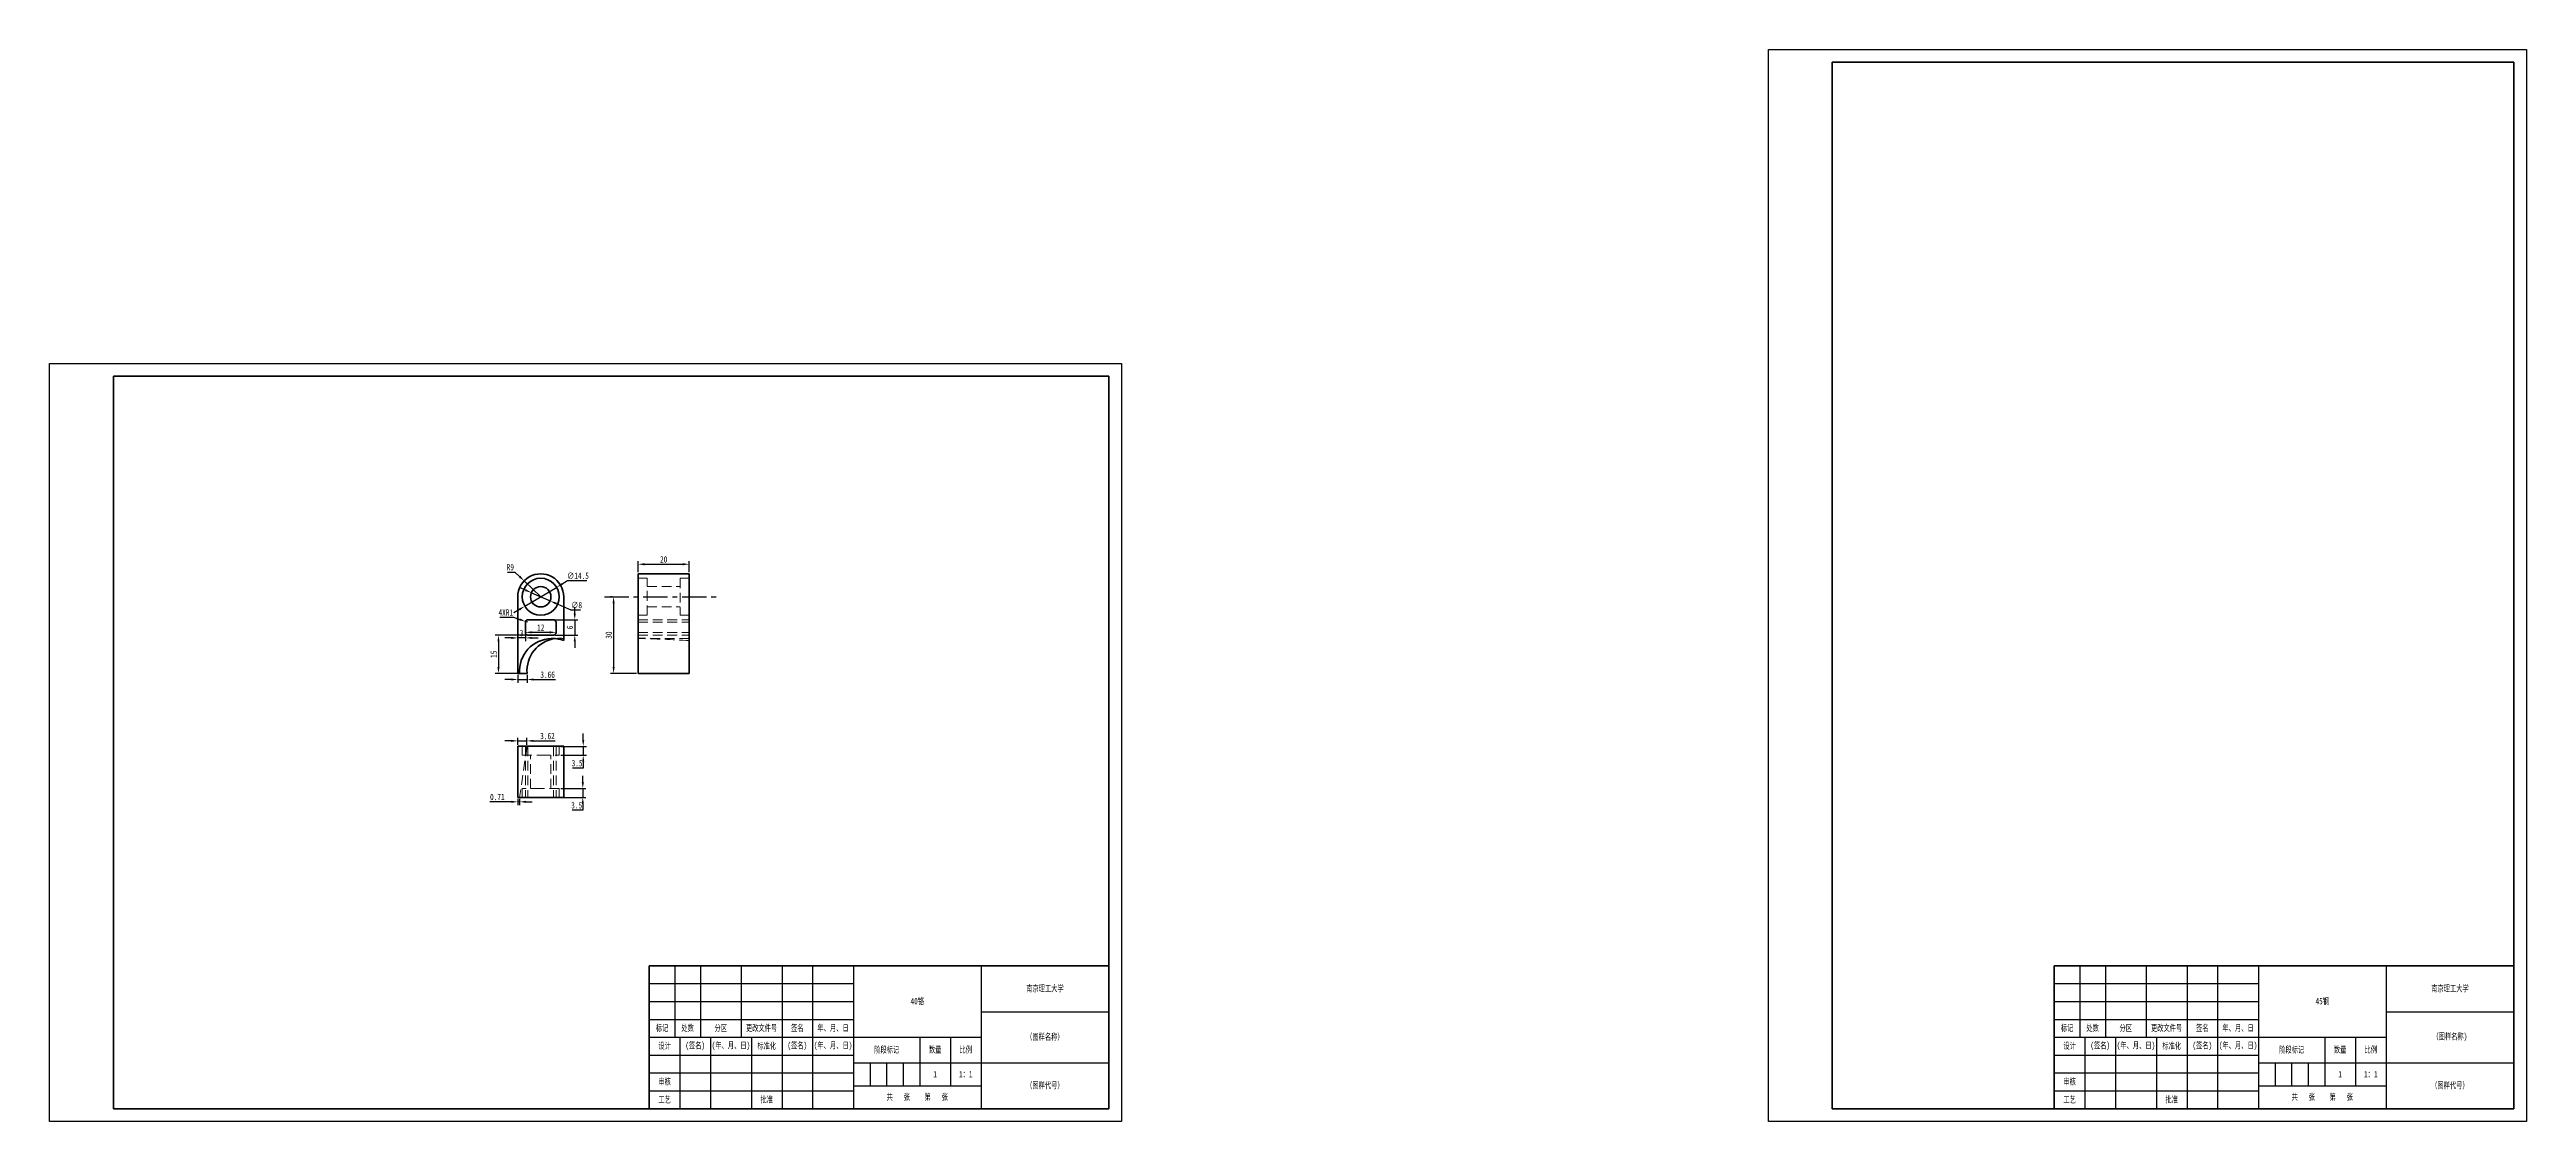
# Model space of a CAD drawing. Header units: millimetres. Extents: x 1050 to 2021, y 766 to 1186.
import ezdxf

# ---------------------------------------------------------------- set-up
doc = ezdxf.new("R2010")
doc.units = ezdxf.units.MM
doc.header["$LTSCALE"] = 0.3
doc.linetypes.add('CENTER', pattern=[50.8, 31.75, -6.35, 6.35, -6.35])
doc.linetypes.add('DASHED', pattern=[19.05, 12.7, -6.35])
for name, color, linetype, lineweight in [('尺寸线', 3, 'Continuous', 25), ('粗实线', 7, 'Continuous', 50), ('细实线', 7, 'Continuous', 25), ('细文本', 7, 'Continuous', 25), ('细点画线', 1, 'CENTER', 25)]:
    doc.layers.add(name, color=color, linetype=linetype, lineweight=lineweight)
doc.styles.add('NUT Standard', font='simfang.ttf', dxfattribs={"width": 0.7, "height": 2.5})
doc.dimstyles.new('NUT Standard', dxfattribs={"dimtxt": 2.5, "dimasz": 2.5, "dimexe": 1.25, "dimexo": 0.625, "dimtad": 1, "dimtoh": 1, "dimdsep": 46, "dimtxsty": 'NUT Standard', "dimcen": 2.5, "dimadec": 0, "dimazin": 0, "dimtfac": 1, "dimtmove": 0, "dimatfit": 3, "dimfxl": 1, "dimarcsym": 0})

# ---------------------------------------------------------------- blocks, each defined once
blk = doc.blocks.new('*D21')
at = {"layer": 'Defpoints', "color": 0, "transparency": 16777216}
for p in [(1248.73, 974.9), (1236.27, 967.49)]:
    blk.add_point(p, dxfattribs=at)
at = {"layer": '尺寸线', "color": 0, "lineweight": -2, "transparency": 16777216}
for p, q in [((1236.27, 967.49), (1248.73, 974.9)), ((1253.02, 977.46), (1250.87, 976.18)), ((1260.54, 977.46), (1253.02, 977.46)), ((1234.12, 966.21), (1231.97, 964.93))]:
    blk.add_line(p, q, dxfattribs=at)
at = {"layer": '尺寸线', "color": 0, "transparency": 16777216}
for points in [[(1250.66, 976.54), (1251.09, 975.83), (1248.73, 974.9)], [(1233.91, 966.56), (1234.33, 965.85), (1236.27, 967.49)]]:
    blk.add_solid(points, dxfattribs=at)
at = {"layer": '尺寸线', "color": 0, "transparency": 16777216, "insert": (1257.09, 979.42), "char_height": 2.5, "attachment_point": 5, "style": 'NUT Standard'}
blk.add_mtext('∅14.5', dxfattribs=at)
blk = doc.blocks.new('*D22')
at = {"layer": 'Defpoints', "color": 0, "transparency": 16777216}
for p in [(1236, 977.42), (1242.5, 971.19)]:
    blk.add_point(p, dxfattribs=at)
at = {"layer": '尺寸线', "color": 0, "lineweight": -2, "transparency": 16777216}
for p, q in [((1229.42, 980.88), (1232.39, 980.88)), ((1232.39, 980.88), (1234.19, 979.15)), ((1242.5, 971.19), (1236, 977.42))]:
    blk.add_line(p, q, dxfattribs=at)
at = {"layer": '尺寸线', "color": 0, "transparency": 16777216}
blk.add_solid([(1234.48, 979.45), (1233.9, 978.85), (1236, 977.42)], dxfattribs=at)
at = {"layer": '尺寸线', "color": 0, "transparency": 16777216, "insert": (1230.59, 982.77), "char_height": 2.5, "attachment_point": 5, "style": 'NUT Standard'}
blk.add_mtext('R9', dxfattribs=at)
blk = doc.blocks.new('*D23')
at = {"layer": 'Defpoints', "color": 0, "transparency": 16777216}
for p in [(1236.55, 961.52), (1237.5, 961.19)]:
    blk.add_point(p, dxfattribs=at)
at = {"layer": '尺寸线', "color": 0, "lineweight": -2, "transparency": 16777216}
for p, q in [((1226.43, 963.16), (1231.83, 963.16)), ((1231.83, 963.16), (1234.19, 962.34)), ((1237.5, 961.19), (1236.55, 961.52))]:
    blk.add_line(p, q, dxfattribs=at)
at = {"layer": '尺寸线', "color": 0, "transparency": 16777216}
blk.add_solid([(1234.33, 962.74), (1234.05, 961.95), (1236.55, 961.52)], dxfattribs=at)
at = {"layer": '尺寸线', "color": 0, "transparency": 16777216, "insert": (1228.82, 965.04), "char_height": 2.5, "attachment_point": 5, "style": 'NUT Standard'}
blk.add_mtext('4XR1', dxfattribs=at)
blk = doc.blocks.new('*D24')
at = {"layer": 'Defpoints', "color": 0, "transparency": 16777216}
for p in [(1238.83, 972.8), (1246.16, 969.59)]:
    blk.add_point(p, dxfattribs=at)
at = {"layer": '尺寸线', "color": 0, "lineweight": -2, "transparency": 16777216}
for p, q in [((1236.54, 973.8), (1234.25, 974.81)), ((1238.83, 972.8), (1246.16, 969.59)), ((1254.41, 965.98), (1248.45, 968.59)), ((1258.09, 965.98), (1254.41, 965.98))]:
    blk.add_line(p, q, dxfattribs=at)
at = {"layer": '尺寸线', "color": 0, "transparency": 16777216}
for points in [[(1236.71, 974.18), (1236.38, 973.42), (1238.83, 972.8)], [(1248.62, 968.97), (1248.28, 968.2), (1246.16, 969.59)]]:
    blk.add_solid(points, dxfattribs=at)
at = {"layer": '尺寸线', "color": 0, "transparency": 16777216, "insert": (1256.56, 967.94), "char_height": 2.5, "attachment_point": 5, "style": 'NUT Standard'}
blk.add_mtext('∅8', dxfattribs=at)
blk = doc.blocks.new('*D25')
at = {"layer": 'Defpoints', "color": 0, "transparency": 16777216}
for p in [(1236.5, 957.19), (1248.5, 957.27), (1248.5, 957.19)]:
    blk.add_point(p, dxfattribs=at)
at = {"layer": '尺寸线', "color": 0, "lineweight": -2, "transparency": 16777216}
for p, q in [((1236.5, 957.82), (1236.5, 958.52)), ((1239, 957.27), (1246, 957.27)), ((1248.5, 957.82), (1248.5, 958.52))]:
    blk.add_line(p, q, dxfattribs=at)
at = {"layer": '尺寸线', "color": 0, "transparency": 16777216}
for points in [[(1239, 957.68), (1239, 956.85), (1236.5, 957.27)], [(1246, 957.68), (1246, 956.85), (1248.5, 957.27)]]:
    blk.add_solid(points, dxfattribs=at)
at = {"layer": '尺寸线', "color": 0, "transparency": 16777216, "insert": (1242.5, 959.14), "char_height": 2.5, "attachment_point": 5, "style": 'NUT Standard'}
blk.add_mtext('12', dxfattribs=at)
blk = doc.blocks.new('*D26')
at = {"layer": 'Defpoints', "color": 0, "transparency": 16777216}
for p in [(1247.5, 962.19), (1247.5, 956.19), (1255.84, 956.19)]:
    blk.add_point(p, dxfattribs=at)
at = {"layer": '尺寸线', "color": 0, "lineweight": -2, "transparency": 16777216}
for p, q in [((1248.12, 962.19), (1257.09, 962.19)), ((1255.84, 964.69), (1255.84, 967.19)), ((1255.84, 962.19), (1255.84, 956.19)), ((1248.12, 956.19), (1257.09, 956.19)), ((1255.84, 953.69), (1255.84, 951.19))]:
    blk.add_line(p, q, dxfattribs=at)
at = {"layer": '尺寸线', "color": 0, "transparency": 16777216}
for points in [[(1255.42, 964.69), (1256.25, 964.69), (1255.84, 962.19)], [(1255.42, 953.69), (1256.25, 953.69), (1255.84, 956.19)]]:
    blk.add_solid(points, dxfattribs=at)
at = {"layer": '尺寸线', "color": 0, "transparency": 16777216, "insert": (1253.95, 959.19), "char_height": 2.5, "attachment_point": 5, "rotation": 90, "style": 'NUT Standard'}
blk.add_mtext('6', dxfattribs=at)
blk = doc.blocks.new('*D27')
at = {"layer": 'Defpoints', "color": 0, "transparency": 16777216}
for p in [(1233.5, 971.19), (1233.5, 955.08), (1236.5, 957.27)]:
    blk.add_point(p, dxfattribs=at)
at = {"layer": '尺寸线', "color": 0, "lineweight": -2, "transparency": 16777216}
for p, q in [((1233.5, 970.57), (1233.5, 953.83)), ((1231, 955.08), (1228.5, 955.08)), ((1236.5, 955.08), (1233.5, 955.08)), ((1236.5, 956.64), (1236.5, 953.83)), ((1239, 955.08), (1241.5, 955.08))]:
    blk.add_line(p, q, dxfattribs=at)
at = {"layer": '尺寸线', "color": 0, "transparency": 16777216}
for points in [[(1231, 955.5), (1231, 954.66), (1233.5, 955.08)], [(1239, 955.5), (1239, 954.66), (1236.5, 955.08)]]:
    blk.add_solid(points, dxfattribs=at)
at = {"layer": '尺寸线', "color": 0, "transparency": 16777216, "insert": (1235, 956.97), "char_height": 2.5, "attachment_point": 5, "style": 'NUT Standard'}
blk.add_mtext('3', dxfattribs=at)
blk = doc.blocks.new('*D28')
at = {"layer": 'Defpoints', "color": 0, "transparency": 16777216}
for p in [(1233.5, 941.19), (1237.16, 941.19), (1237.16, 938.78)]:
    blk.add_point(p, dxfattribs=at)
at = {"layer": '尺寸线', "color": 0, "lineweight": -2, "transparency": 16777216}
for p, q in [((1231, 938.78), (1228.5, 938.78)), ((1233.5, 940.57), (1233.5, 937.53)), ((1233.5, 938.78), (1237.16, 938.78)), ((1237.16, 940.57), (1237.16, 937.53)), ((1239.66, 938.78), (1248.25, 938.78))]:
    blk.add_line(p, q, dxfattribs=at)
at = {"layer": '尺寸线', "color": 0, "transparency": 16777216}
for points in [[(1231, 939.2), (1231, 938.37), (1233.5, 938.78)], [(1239.66, 939.2), (1239.66, 938.37), (1237.16, 938.78)]]:
    blk.add_solid(points, dxfattribs=at)
at = {"layer": '尺寸线', "color": 0, "transparency": 16777216, "insert": (1245.21, 940.68), "char_height": 2.5, "attachment_point": 5, "style": 'NUT Standard'}
blk.add_mtext('3.66', dxfattribs=at)
blk = doc.blocks.new('*D30')
at = {"layer": 'Defpoints', "color": 0, "transparency": 16777216}
for p in [(1237.5, 956.19), (1225.94, 941.19), (1237.5, 941.19)]:
    blk.add_point(p, dxfattribs=at)
at = {"layer": '尺寸线', "color": 0, "lineweight": -2, "transparency": 16777216}
for p, q in [((1236.87, 956.19), (1224.69, 956.19)), ((1225.94, 953.69), (1225.94, 943.69)), ((1236.87, 941.19), (1224.69, 941.19))]:
    blk.add_line(p, q, dxfattribs=at)
at = {"layer": '尺寸线', "color": 0, "transparency": 16777216}
for points in [[(1225.53, 953.69), (1226.36, 953.69), (1225.94, 956.19)], [(1225.53, 943.69), (1226.36, 943.69), (1225.94, 941.19)]]:
    blk.add_solid(points, dxfattribs=at)
at = {"layer": '尺寸线', "color": 0, "transparency": 16777216, "insert": (1224.06, 948.69), "char_height": 2.5, "attachment_point": 5, "rotation": 90, "style": 'NUT Standard'}
blk.add_mtext('15', dxfattribs=at)
blk = doc.blocks.new('*D31')
at = {"layer": 'Defpoints', "color": 0, "transparency": 16777216}
for p in [(1271.05, 971.19), (1271.05, 941.19), (1280.67, 941.19)]:
    blk.add_point(p, dxfattribs=at)
at = {"layer": '尺寸线', "color": 0, "lineweight": -2, "transparency": 16777216}
for p, q in [((1270.43, 971.19), (1269.8, 971.19)), ((1271.05, 968.69), (1271.05, 943.69)), ((1280.05, 941.19), (1269.8, 941.19))]:
    blk.add_line(p, q, dxfattribs=at)
at = {"layer": '尺寸线', "color": 0, "transparency": 16777216}
for points in [[(1270.64, 968.69), (1271.47, 968.69), (1271.05, 971.19)], [(1270.64, 943.69), (1271.47, 943.69), (1271.05, 941.19)]]:
    blk.add_solid(points, dxfattribs=at)
at = {"layer": '尺寸线', "color": 0, "transparency": 16777216, "insert": (1269.16, 956.19), "char_height": 2.5, "attachment_point": 5, "rotation": 90, "style": 'NUT Standard'}
blk.add_mtext('30', dxfattribs=at)
blk = doc.blocks.new('*D32')
at = {"layer": 'Defpoints', "color": 0, "transparency": 16777216}
for p in [(1233.5, 892.6), (1233.5, 890.86), (1234.21, 892.6)]:
    blk.add_point(p, dxfattribs=at)
at = {"layer": '尺寸线', "color": 0, "lineweight": -2, "transparency": 16777216}
for p, q in [((1231, 890.86), (1222.51, 890.86)), ((1233.5, 891.98), (1233.5, 889.61)), ((1234.21, 890.86), (1233.5, 890.86)), ((1234.21, 891.98), (1234.21, 889.61)), ((1236.71, 890.86), (1239.21, 890.86))]:
    blk.add_line(p, q, dxfattribs=at)
at = {"layer": '尺寸线', "color": 0, "transparency": 16777216}
for points in [[(1231, 891.27), (1231, 890.44), (1233.5, 890.86)], [(1236.71, 891.27), (1236.71, 890.44), (1234.21, 890.86)]]:
    blk.add_solid(points, dxfattribs=at)
at = {"layer": '尺寸线', "color": 0, "transparency": 16777216, "insert": (1225.5, 892.75), "char_height": 2.5, "attachment_point": 5, "style": 'NUT Standard'}
blk.add_mtext('0.71', dxfattribs=at)
blk = doc.blocks.new('*D34')
at = {"layer": 'Defpoints', "color": 0, "transparency": 16777216}
for p in [(1249.75, 912.6), (1249.75, 909.1), (1259.15, 909.1)]:
    blk.add_point(p, dxfattribs=at)
at = {"layer": '尺寸线', "color": 0, "lineweight": -2, "transparency": 16777216}
for p, q in [((1250.37, 912.6), (1260.4, 912.6)), ((1259.15, 915.1), (1259.15, 917.6)), ((1259.15, 912.6), (1259.15, 909.1)), ((1250.37, 909.1), (1260.4, 909.1)), ((1259.15, 904.1), (1255, 904.1)), ((1259.15, 906.6), (1259.15, 904.1))]:
    blk.add_line(p, q, dxfattribs=at)
at = {"layer": '尺寸线', "color": 0, "transparency": 16777216}
for points in [[(1258.74, 915.1), (1259.57, 915.1), (1259.15, 912.6)], [(1258.74, 906.6), (1259.57, 906.6), (1259.15, 909.1)]]:
    blk.add_solid(points, dxfattribs=at)
at = {"layer": '尺寸线', "color": 0, "transparency": 16777216, "insert": (1256.76, 906), "char_height": 2.5, "attachment_point": 5, "style": 'NUT Standard'}
blk.add_mtext('3.5', dxfattribs=at)
blk = doc.blocks.new('*D35')
at = {"layer": 'Defpoints', "color": 0, "transparency": 16777216}
for p in [(1249.75, 896.1), (1249.75, 892.6), (1258.98, 892.6)]:
    blk.add_point(p, dxfattribs=at)
at = {"layer": '尺寸线', "color": 0, "lineweight": -2, "transparency": 16777216}
for p, q in [((1250.37, 896.1), (1260.23, 896.1)), ((1258.98, 898.6), (1258.98, 901.1)), ((1258.98, 896.1), (1258.98, 892.6)), ((1250.37, 892.6), (1260.23, 892.6)), ((1258.98, 887.6), (1254.83, 887.6)), ((1258.98, 890.1), (1258.98, 887.6))]:
    blk.add_line(p, q, dxfattribs=at)
at = {"layer": '尺寸线', "color": 0, "transparency": 16777216}
for points in [[(1258.57, 898.6), (1259.4, 898.6), (1258.98, 896.1)], [(1258.57, 890.1), (1259.4, 890.1), (1258.98, 892.6)]]:
    blk.add_solid(points, dxfattribs=at)
at = {"layer": '尺寸线', "color": 0, "transparency": 16777216, "insert": (1256.59, 889.5), "char_height": 2.5, "attachment_point": 5, "style": 'NUT Standard'}
blk.add_mtext('3.5', dxfattribs=at)
blk = doc.blocks.new('*D36')
at = {"layer": 'Defpoints', "color": 0, "transparency": 16777216}
for p in [(1233.5, 912.6), (1237.12, 914.74), (1237.12, 912.6)]:
    blk.add_point(p, dxfattribs=at)
at = {"layer": '尺寸线', "color": 0, "lineweight": -2, "transparency": 16777216}
for p, q in [((1231, 914.74), (1228.5, 914.74)), ((1233.5, 913.23), (1233.5, 915.99)), ((1233.5, 914.74), (1237.12, 914.74)), ((1237.12, 913.23), (1237.12, 915.99)), ((1239.62, 914.74), (1248.18, 914.74))]:
    blk.add_line(p, q, dxfattribs=at)
at = {"layer": '尺寸线', "color": 0, "transparency": 16777216}
for points in [[(1231, 915.16), (1231, 914.33), (1233.5, 914.74)], [(1239.62, 915.16), (1239.62, 914.33), (1237.12, 914.74)]]:
    blk.add_solid(points, dxfattribs=at)
at = {"layer": '尺寸线', "color": 0, "transparency": 16777216, "insert": (1245.15, 916.64), "char_height": 2.5, "attachment_point": 5, "style": 'NUT Standard'}
blk.add_mtext('3.62', dxfattribs=at)
blk = doc.blocks.new('*D37')
at = {"layer": 'Defpoints', "color": 0, "transparency": 16777216}
for p in [(1300.67, 983.94), (1280.67, 980.19), (1300.67, 980.19)]:
    blk.add_point(p, dxfattribs=at)
at = {"layer": '尺寸线', "color": 0, "lineweight": -2, "transparency": 16777216}
for p, q in [((1280.67, 980.82), (1280.67, 985.19)), ((1283.17, 983.94), (1298.17, 983.94)), ((1300.67, 980.82), (1300.67, 985.19))]:
    blk.add_line(p, q, dxfattribs=at)
at = {"layer": '尺寸线', "color": 0, "transparency": 16777216}
for points in [[(1283.17, 984.36), (1283.17, 983.52), (1280.67, 983.94)], [(1298.17, 984.36), (1298.17, 983.52), (1300.67, 983.94)]]:
    blk.add_solid(points, dxfattribs=at)
at = {"layer": '尺寸线', "color": 0, "transparency": 16777216, "insert": (1290.67, 985.83), "char_height": 2.5, "attachment_point": 5, "style": 'NUT Standard'}
blk.add_mtext('20', dxfattribs=at)

msp = doc.modelspace()

# ---------------------------------------------------------------- linework, layer by layer
for p, q in [((1723.555, 765.619), (1723.555, 1185.619)), ((1723.555, 1185.619), (2020.555, 1185.619)), ((2020.555, 1185.619), (2020.555, 765.619)), ((1050.042, 1062.619), (1470.042, 1062.619)), ((1050.042, 765.619), (1050.042, 1062.619)), ((1470.042, 1062.619), (1470.042, 765.619)), ((2015.555, 854.619), (2015.555, 770.619)), ((1470.042, 765.619), (1050.042, 765.619)), ((2020.555, 765.619), (1723.555, 765.619))]:
    msp.add_line(p, q)
at = {"color": 7, "lineweight": 35}
for p, q in [((1233.497, 971.195), (1233.497, 941.195)), ((1251.497, 954.059), (1251.497, 971.195)), ((1280.673, 980.195), (1280.673, 971.195)), ((1300.673, 980.195), (1280.673, 980.195)), ((1280.673, 971.195), (1280.673, 941.195)), ((1300.673, 980.195), (1300.673, 971.195)), ((1300.673, 971.195), (1300.673, 941.195)), ((1236.497, 957.195), (1236.497, 961.195)), ((1237.497, 962.195), (1247.497, 962.195)), ((1248.497, 961.195), (1248.497, 957.195)), ((1247.497, 956.195), (1237.497, 956.195)), ((1233.497, 941.195), (1234.244, 941.195)), ((1237.161, 941.195), (1234.244, 941.195)), ((1280.673, 941.195), (1300.673, 941.195)), ((1251.497, 912.603), (1233.497, 912.603)), ((1233.497, 912.603), (1233.497, 892.603)), ((1251.497, 912.603), (1251.497, 892.603)), ((1251.497, 892.603), (1233.497, 892.603))]:
    msp.add_line(p, q, dxfattribs=at)
at = {"color": 2, "linetype": 'DASHED', "lineweight": 13}
for p, q in [((1280.673, 978.445), (1284.173, 978.445)), ((1284.173, 963.945), (1284.173, 978.445)), ((1284.173, 975.195), (1297.173, 975.195)), ((1300.673, 978.445), (1297.173, 978.445)), ((1297.173, 978.445), (1297.173, 963.945)), ((1280.673, 963.945), (1284.173, 963.945)), ((1280.673, 962.195), (1300.673, 962.195)), ((1280.673, 961.195), (1300.673, 961.195)), ((1284.173, 967.195), (1297.173, 967.195)), ((1300.673, 963.945), (1297.173, 963.945)), ((1280.673, 957.195), (1300.673, 957.195)), ((1280.673, 956.195), (1300.673, 956.195)), ((1300.673, 954.845), (1280.673, 954.944)), ((1237.117, 912.603), (1234.208, 892.603)), ((1235.247, 912.603), (1235.247, 909.103)), ((1236.497, 912.603), (1236.497, 892.603)), ((1237.497, 912.603), (1237.497, 892.603)), ((1247.497, 912.603), (1247.497, 892.603)), ((1248.497, 912.603), (1248.497, 892.603)), ((1249.747, 912.603), (1249.747, 909.103)), ((1235.247, 909.103), (1242.497, 909.103)), ((1238.497, 896.103), (1238.497, 909.103)), ((1242.497, 909.103), (1249.747, 909.103)), ((1246.497, 896.103), (1246.497, 909.103)), ((1242.497, 896.103), (1235.247, 896.103)), ((1235.247, 892.603), (1235.247, 896.103)), ((1249.747, 896.103), (1242.497, 896.103)), ((1249.747, 892.603), (1249.747, 896.103))]:
    msp.add_line(p, q, dxfattribs=at)
at = {"color": 7, "linetype": 'DASHED', "lineweight": 13}
for p, q in [((1280.673, 961.195), (1300.673, 961.195)), ((1280.673, 957.195), (1300.673, 957.195)), ((1237.161, 912.603), (1234.244, 892.603)), ((1237.497, 912.603), (1237.497, 892.603)), ((1247.497, 912.603), (1247.497, 892.603))]:
    msp.add_line(p, q, dxfattribs=at)
at = {"color": 7, "linetype": 'DASHED', "lineweight": 13, "ltscale": 0.072772}
msp.add_line((1249.518, 954.937), (1246.609, 954.838), dxfattribs=at)
at = {"color": 7, "lineweight": 35}
for radius in [7.25, 4]:
    msp.add_circle((1242.497, 971.195), radius, dxfattribs=at)
for centre, radius, start, end in [((1242.497, 971.195), 9, 0, 180.000005), ((1237.497, 961.195), 1, 90.000003, 180.000005), ((1247.497, 961.195), 1, 0, 90.000003), ((1237.497, 957.195), 1, 180.000005, 269.999997), ((1247.051, 941.876), 12.969, 90.000009, 91.954837), ((1247.053, 941.896), 12.949, 69.930093, 90.007044), ((1247.497, 957.195), 1, 269.999997, 0)]:
    msp.add_arc(centre, radius, start, end, dxfattribs=at)
at = {"color": 7, "linetype": 'DASHED', "lineweight": 13}
for centre, radius, start, end in [((1249.96, 941.977), 12.967, 91.954646, 98.396614), ((1249.96, 941.976), 12.969, 90.000009, 91.954837), ((1249.96, 941.979), 12.965, 83.195194, 90.000385)]:
    msp.add_arc(centre, radius, start, end, dxfattribs=at)
at = {"color": 2, "linetype": 'DASHED', "lineweight": 13}
msp.add_arc((1268.406, 392.914), 562.073, 86.708965, 88.749409, dxfattribs=at)
at = {"color": 7, "lineweight": 35}
for centre, ratio, start_param, end_param in [((1247.042, 942.145), 0.9895747, 1.5708288, 3.1820516), ((1249.951, 942.244), 0.9895744, 1.6844989, 3.1899433)]:
    msp.add_ellipse(centre, major_axis=(12.826, 0.437), ratio=ratio, start_param=start_param, end_param=end_param, dxfattribs=at)
at = {"layer": '粗实线'}
for p, q in [((1748.555, 770.619), (1748.555, 1180.619)), ((1748.555, 1180.619), (2015.555, 1180.619)), ((2015.555, 1180.619), (2015.555, 770.619)), ((1075.042, 770.619), (1075.042, 1057.619)), ((1075.042, 1057.619), (1465.042, 1057.619)), ((1465.042, 1057.619), (1465.042, 770.619)), ((1285.042, 826.619), (1465.042, 826.619)), ((1285.042, 770.619), (1285.042, 826.619)), ((1835.555, 826.619), (2015.555, 826.619)), ((1835.555, 770.619), (1835.555, 826.619)), ((1465.042, 770.619), (1075.042, 770.619)), ((1285.042, 770.619), (1465.042, 770.619)), ((2015.555, 770.619), (1748.555, 770.619))]:
    msp.add_line(p, q, dxfattribs=at)
at = {"layer": '细实线'}
for p, q in [((1295.042, 826.619), (1295.042, 798.619)), ((1305.042, 826.619), (1305.042, 798.619)), ((1321.042, 826.619), (1321.042, 798.619)), ((1337.042, 826.619), (1337.042, 798.619)), ((1349.042, 826.619), (1349.042, 798.619)), ((1365.042, 826.619), (1365.042, 770.619)), ((1415.042, 826.619), (1415.042, 770.619)), ((1845.555, 826.619), (1845.555, 798.619)), ((1855.555, 826.619), (1855.555, 798.619)), ((1871.555, 826.619), (1871.555, 798.619)), ((1887.555, 826.619), (1887.555, 798.619)), ((1899.555, 826.619), (1899.555, 798.619)), ((1915.555, 826.619), (1915.555, 770.619)), ((1965.555, 826.619), (1965.555, 770.619)), ((1285.042, 819.619), (1365.042, 819.619)), ((1835.555, 819.619), (1915.555, 819.619)), ((1285.042, 812.619), (1365.042, 812.619)), ((1285.042, 805.619), (1365.042, 805.619)), ((1415.042, 808.619), (1465.042, 808.619)), ((1835.555, 812.619), (1915.555, 812.619)), ((1835.555, 805.619), (1915.555, 805.619)), ((1965.555, 808.619), (2015.555, 808.619)), ((1285.042, 798.619), (1415.042, 798.619)), ((1297.042, 798.619), (1297.042, 770.619)), ((1309.042, 798.619), (1309.042, 770.619)), ((1325.042, 798.619), (1325.042, 770.619)), ((1337.042, 798.619), (1337.042, 770.619)), ((1349.042, 798.619), (1349.042, 770.619)), ((1391.042, 798.619), (1391.042, 779.619)), ((1403.042, 798.619), (1403.042, 779.619)), ((1835.555, 798.619), (1965.555, 798.619)), ((1847.555, 798.619), (1847.555, 770.619)), ((1859.555, 798.619), (1859.555, 770.619)), ((1875.555, 798.619), (1875.555, 770.619)), ((1887.555, 798.619), (1887.555, 770.619)), ((1899.555, 798.619), (1899.555, 770.619)), ((1941.555, 798.619), (1941.555, 779.619)), ((1953.555, 798.619), (1953.555, 779.619)), ((1285.042, 791.619), (1365.042, 791.619)), ((1365.042, 788.619), (1465.042, 788.619)), ((1371.542, 788.619), (1371.542, 779.619)), ((1378.042, 788.619), (1378.042, 779.619)), ((1384.542, 788.619), (1384.542, 779.619)), ((1835.555, 791.619), (1915.555, 791.619)), ((1915.555, 788.619), (2015.555, 788.619)), ((1922.055, 788.619), (1922.055, 779.619)), ((1928.555, 788.619), (1928.555, 779.619)), ((1935.055, 788.619), (1935.055, 779.619)), ((1285.042, 784.619), (1365.042, 784.619)), ((1285.042, 777.619), (1365.042, 777.619)), ((1365.042, 779.619), (1415.042, 779.619)), ((1835.555, 784.619), (1915.555, 784.619)), ((1835.555, 777.619), (1915.555, 777.619)), ((1915.555, 779.619), (1965.555, 779.619))]:
    msp.add_line(p, q, dxfattribs=at)
at = {"layer": '细点画线'}
msp.add_line((1267.437, 971.195), (1311.965, 971.195), dxfattribs=at)

# ---------------------------------------------------------------- texts
at = {"layer": '粗实线', "char_height": 2.5, "attachment_point": 5, "style": 'NUT Standard'}
for s, insert in [('\\pxqc;{\\fFangSong|b0|i0|c134|p49;1}', (1397.042, 784.119)), ('\\pxqc;{\\fFangSong|b0|i0|c134|p49;1：1}', (1409.042, 784.119)), ('\\pxqc;{\\fFangSong|b0|i0|c134|p49;1}', (1947.555, 784.119)), ('\\pxqc;{\\fFangSong|b0|i0|c134|p49;1：1}', (1959.555, 784.119))]:
    msp.add_mtext_dynamic_manual_height_columns(s, width=12, gutter_width=12.5, heights=[0], dxfattribs=dict(at, insert=insert))
at = {"layer": '粗实线', "char_height": 2.5, "width": 12, "attachment_point": 5, "style": 'NUT Standard'}
for s, insert in [('工艺', (1841.555, 774.119)), ('批准', (1881.555, 774.119))]:
    msp.add_mtext(s, dxfattribs=dict(at, insert=insert))
at = {"layer": '细文本', "char_height": 2.5, "attachment_point": 5, "style": 'NUT Standard'}
for s, insert, width in [('{\\fFangSong|b0|i0|c134|p49;南京理工大学}', (1440.042, 817.619), 50), ('{\\fFangSong|b0|i0|c134|p49;南京理工大学}', (1990.555, 817.619), 50), ('40铬', (1390.042, 812.619), 50), ('45钢', (1940.555, 812.619), 50), ('标记', (1290.042, 802.119), 10), ('设计', (1291.042, 795.119), 12), ('处数', (1300.042, 802.119), 10), ('(签名)', (1303.042, 795.119), 12), ('(年、月、日)', (1317.042, 795.119), 16), ('分区', (1313.042, 802.119), 16), ('更改文件号', (1329.042, 802.119), 16), ('标准化', (1331.042, 795.119), 12), ('(签名)', (1343.042, 795.119), 12), ('签名', (1343.042, 802.119), 12), ('(年、月、日)', (1357.042, 795.119), 16), ('年、月、日', (1357.042, 802.119), 16), ('（图样名称）', (1440.042, 798.619), 50), ('标记', (1840.555, 802.119), 10), ('设计', (1841.555, 795.119), 12), ('处数', (1850.555, 802.119), 10), ('(签名)', (1853.555, 795.119), 12), ('(年、月、日)', (1867.555, 795.119), 16), ('分区', (1863.555, 802.119), 16), ('更改文件号', (1879.555, 802.119), 16), ('标准化', (1881.555, 795.119), 12), ('(签名)', (1893.555, 795.119), 12), ('签名', (1893.555, 802.119), 12), ('(年、月、日)', (1907.555, 795.119), 16), ('年、月、日', (1907.555, 802.119), 16), ('（图样名称)', (1990.555, 798.619), 50), ('阶段标记', (1378.042, 793.619), 26), ('数量', (1397.042, 793.619), 12), ('比例', (1409.042, 793.619), 12), ('阶段标记', (1928.555, 793.619), 26), ('数量', (1947.555, 793.619), 12), ('比例', (1959.555, 793.619), 12), ('审核', (1291.042, 781.119), 12), ('共   张    第   张', (1390.042, 775.119), 50), ('（图样代号）', (1440.042, 779.619), 50), ('审核', (1841.555, 781.119), 12), ('共   张    第   张', (1940.555, 775.119), 50), ('（图样代号）', (1990.555, 779.619), 50), ('工艺', (1291.042, 774.119), 12), ('批准', (1331.042, 774.119), 12)]:
    msp.add_mtext(s, dxfattribs=dict(at, insert=insert, width=width))

# ---------------------------------------------------------------- dimensions: what is measured, and where the dimension line sits
at = {"layer": '尺寸线'}
dim = msp.add_radius_dim(center=(1242.497, 971.195), mpoint=(1235.998, 977.421), dimstyle='NUT Standard', dxfattribs=at)
dim.commit()
dim.dimension.update_dxf_attribs({"geometry": '*D22', "text_midpoint": (1230.593, 982.77)})
for p1, p2, picture, middle in [((1236.267, 967.485), (1248.726, 974.904), '*D21', (1257.092, 977.462)), ((1238.833, 972.8), (1246.16, 969.589), '*D24', (1256.562, 965.976))]:
    dim = msp.add_diameter_dim_2p(p1=p1, p2=p2, dimstyle='NUT Standard', dxfattribs=at)
    dim.commit()
    dim.dimension.update_dxf_attribs({"geometry": picture, "text_midpoint": middle, "dimtype": 163})
for base, p1, p2, picture, middle in [((1300.673, 983.941), (1280.673, 980.195), (1300.673, 980.195), '*D37', (1290.673, 985.83)), ((1233.497, 955.081), (1236.497, 957.268), (1233.497, 971.195), '*D27', (1234.997, 956.971)), ((1248.497, 957.268), (1236.497, 957.195), (1248.497, 957.195), '*D25', (1242.497, 959.143)), ((1237.161, 938.784), (1233.497, 941.195), (1237.161, 941.195), '*D28', (1245.206, 940.68)), ((1237.117, 914.743), (1233.497, 912.603), (1237.117, 912.603), '*D36', (1245.147, 916.64)), ((1233.497, 890.855), (1234.208, 892.603), (1233.497, 892.603), '*D32', (1225.502, 892.752))]:
    dim = msp.add_linear_dim(base=base, p1=p1, p2=p2, dimstyle='NUT Standard', dxfattribs=at)
    dim.commit()
    dim.dimension.update_dxf_attribs({"geometry": picture, "text_midpoint": middle})
for base, p1, p2, picture, middle in [((1271.053, 941.195), (1271.053, 971.195), (1280.673, 941.195), '*D31', (1269.163, 956.195)), ((1255.836, 956.195), (1247.497, 962.195), (1247.497, 956.195), '*D26', (1253.947, 959.195)), ((1225.945, 941.195), (1237.497, 956.195), (1237.497, 941.195), '*D30', (1224.056, 948.695)), ((1259.152, 909.103), (1249.747, 912.603), (1249.747, 909.103), '*D34', (1256.762, 906)), ((1258.983, 892.603), (1249.747, 896.103), (1249.747, 892.603), '*D35', (1256.593, 889.5))]:
    dim = msp.add_linear_dim(base=base, p1=p1, p2=p2, angle=90, dimstyle='NUT Standard', dxfattribs=at)
    dim.commit()
    dim.dimension.update_dxf_attribs({"geometry": picture, "text_midpoint": middle})
dim = msp.add_radius_dim(center=(1237.497, 961.195), mpoint=(1236.552, 961.523), text='4X<>', dimstyle='NUT Standard', dxfattribs=at)
dim.commit()
dim.dimension.update_dxf_attribs({"geometry": '*D23', "text_midpoint": (1228.818, 965.038)})

doc.saveas('drawing.dxf')
